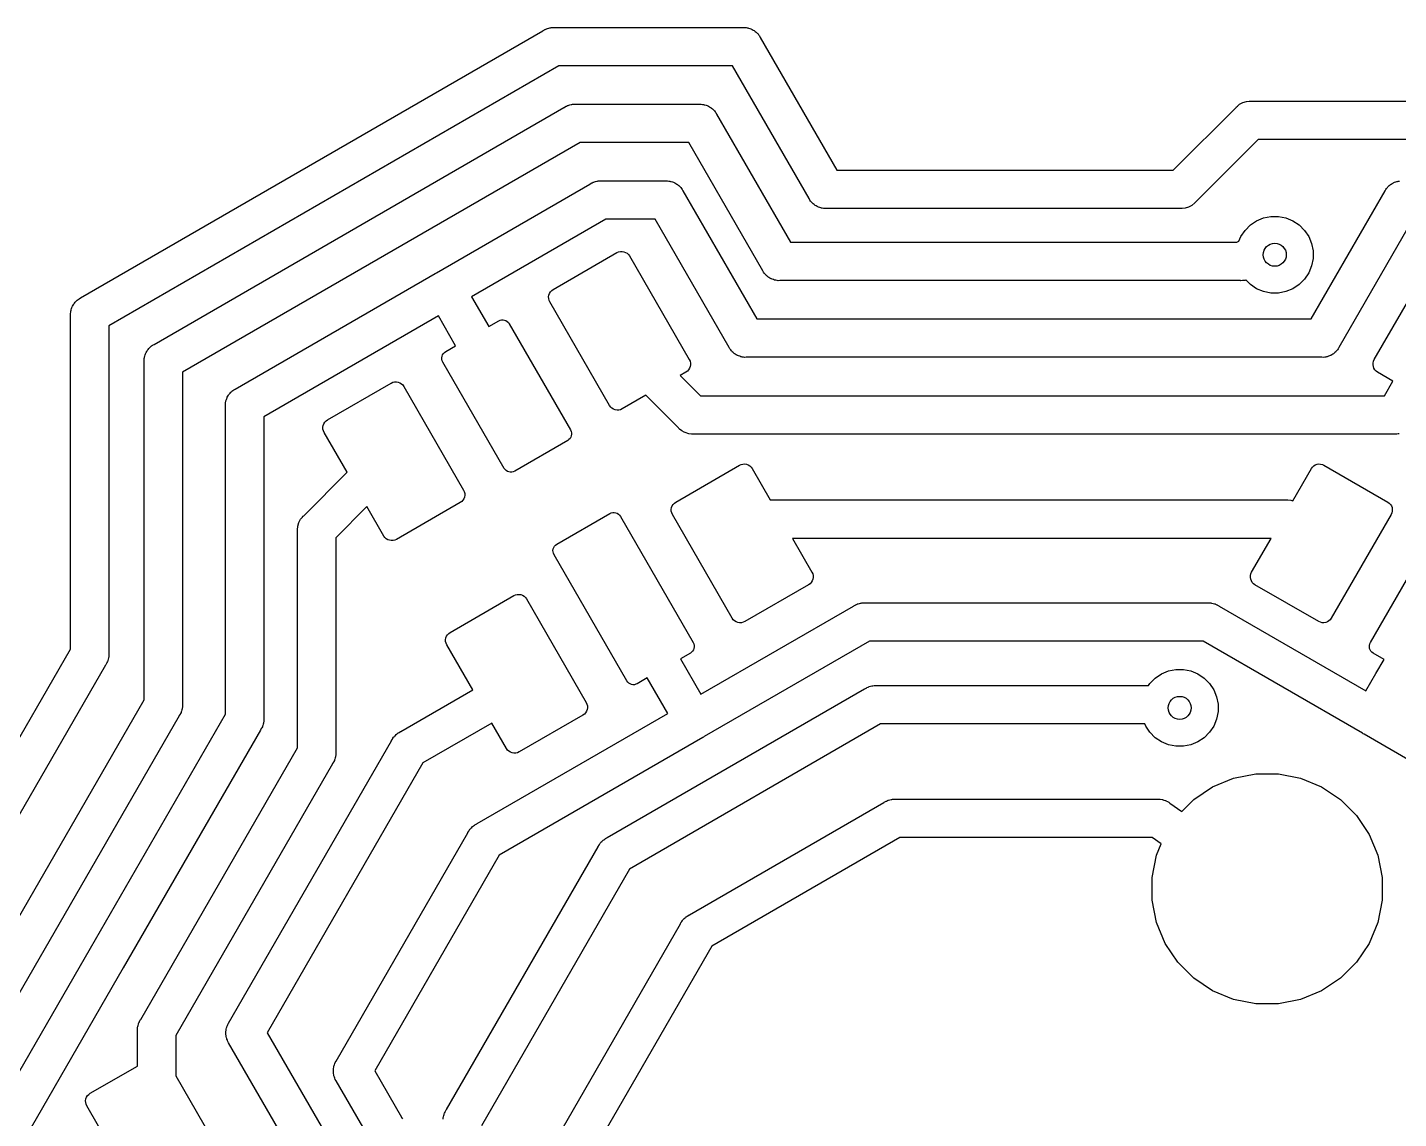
# Model space of a CAD drawing. Extents: x 3.79 to 7.56, y -4.78 to -3.57.
# Drawn here: x 6.6383 to 6.9905, y -3.846 to -3.5659 of the extents above; entities that cross this region are included whole.
import ezdxf

# ---------------------------------------------------------------- set-up
doc = ezdxf.new("R2010")
doc.units = 0
doc.header["$MEASUREMENT"] = 0
doc.layers.add('BLACK', color=7, linetype='CONTINUOUS')

msp = doc.modelspace()

# ---------------------------------------------------------------- linework, layer by layer
at = {"layer": 'BLACK', "linetype": 'CONTINUOUS'}
for p, q in [((6.65194, -3.63536), (6.77068, -3.56681)), ((6.77068, -3.56681), (6.77074, -3.56675)), ((6.77074, -3.56675), (6.7711, -3.56656)), ((6.7711, -3.56656), (6.77124, -3.56648)), ((6.77124, -3.56648), (6.77131, -3.56645)), ((6.77131, -3.56645), (6.7716, -3.5663)), ((6.7716, -3.5663), (6.77175, -3.56625)), ((6.77175, -3.56625), (6.7719, -3.56618)), ((6.7719, -3.56618), (6.77221, -3.56611)), ((6.77221, -3.56611), (6.77252, -3.56602)), ((6.77252, -3.56602), (6.77269, -3.566)), ((6.77269, -3.566), (6.77284, -3.56596)), ((6.77284, -3.56596), (6.77317, -3.56595)), ((6.77317, -3.56595), (6.77325, -3.56594)), ((6.77325, -3.56594), (6.77341, -3.56594)), ((6.77341, -3.56594), (6.77381, -3.56593)), ((6.77381, -3.56593), (6.77389, -3.56594)), ((6.77389, -3.56594), (6.82215, -3.56594)), ((6.82215, -3.56594), (6.82255, -3.56593)), ((6.82255, -3.56593), (6.82287, -3.56598)), ((6.82287, -3.56598), (6.82319, -3.56602)), ((6.82319, -3.56602), (6.82335, -3.56606)), ((6.82335, -3.56606), (6.82351, -3.56609)), ((6.82351, -3.56609), (6.82381, -3.5662)), ((6.82381, -3.5662), (6.82412, -3.5663)), ((6.82412, -3.5663), (6.82426, -3.56637)), ((6.82426, -3.56637), (6.82442, -3.56643)), ((6.82442, -3.56643), (6.82469, -3.5666)), ((6.82469, -3.5666), (6.82498, -3.56675)), ((6.82498, -3.56675), (6.8251, -3.56686)), ((6.8251, -3.56686), (6.82524, -3.56694)), ((6.82524, -3.56694), (6.82548, -3.56716)), ((6.82548, -3.56716), (6.82573, -3.56737)), ((6.82573, -3.56737), (6.82583, -3.56749)), ((6.82583, -3.56749), (6.82595, -3.56761)), ((6.82595, -3.56761), (6.82614, -3.56787)), ((6.82614, -3.56787), (6.82634, -3.56812)), ((6.82634, -3.56812), (6.82653, -3.56847)), ((6.82653, -3.56847), (6.84621, -3.60256)), ((6.77481, -3.57579), (6.65925, -3.6425)), ((6.81939, -3.57579), (6.77481, -3.57579)), ((6.83907, -3.60987), (6.81939, -3.57579)), ((6.67084, -3.64727), (6.77611, -3.58649)), ((6.77611, -3.58649), (6.77618, -3.58644)), ((6.77618, -3.58644), (6.77653, -3.58625)), ((6.77653, -3.58625), (6.77667, -3.58617)), ((6.77667, -3.58617), (6.77675, -3.58614)), ((6.77675, -3.58614), (6.77703, -3.58598)), ((6.77703, -3.58598), (6.77719, -3.58594)), ((6.77719, -3.58594), (6.77733, -3.58587)), ((6.77733, -3.58587), (6.77765, -3.5858)), ((6.77765, -3.5858), (6.77796, -3.5857)), ((6.77796, -3.5857), (6.77812, -3.58569)), ((6.77812, -3.58569), (6.77828, -3.58565)), ((6.77828, -3.58565), (6.7786, -3.58564)), ((6.7786, -3.58564), (6.77868, -3.58563)), ((6.77868, -3.58563), (6.77885, -3.58563)), ((6.77885, -3.58563), (6.77925, -3.58562)), ((6.77925, -3.58562), (6.77933, -3.58563)), ((6.77933, -3.58563), (6.81094, -3.58563)), ((6.81094, -3.58563), (6.81135, -3.58562)), ((6.81135, -3.58562), (6.81167, -3.58567)), ((6.81167, -3.58567), (6.81199, -3.5857)), ((6.81199, -3.5857), (6.81214, -3.58575)), ((6.81214, -3.58575), (6.8123, -3.58577)), ((6.8123, -3.58577), (6.81261, -3.58589)), ((6.81261, -3.58589), (6.81292, -3.58598)), ((6.81292, -3.58598), (6.81306, -3.58606)), ((6.81306, -3.58606), (6.81321, -3.58612)), ((6.81321, -3.58612), (6.81349, -3.58629)), ((6.81349, -3.58629), (6.81377, -3.58644)), ((6.81377, -3.58644), (6.8139, -3.58654)), ((6.8139, -3.58654), (6.81403, -3.58663)), ((6.81403, -3.58663), (6.81427, -3.58685)), ((6.81427, -3.58685), (6.81452, -3.58705)), ((6.81452, -3.58705), (6.81462, -3.58718)), ((6.81462, -3.58718), (6.81474, -3.58729)), ((6.81474, -3.58729), (6.81493, -3.58755)), ((6.81493, -3.58755), (6.81514, -3.5878)), ((6.81514, -3.5878), (6.81533, -3.58816)), ((6.93261, -3.60256), (6.94871, -3.58645)), ((6.94871, -3.58645), (6.94887, -3.58627)), ((6.94887, -3.58627), (6.94905, -3.58611)), ((6.94905, -3.58611), (6.94961, -3.58565)), ((6.94905, -3.58611), (6.94905, -3.58611)), ((6.94961, -3.58565), (6.95047, -3.5852)), ((6.94961, -3.58565), (6.94961, -3.58565)), ((6.94961, -3.58565), (6.94961, -3.58565)), ((6.95047, -3.5852), (6.9514, -3.58491)), ((6.9514, -3.58491), (6.95212, -3.58484)), ((6.95212, -3.58484), (6.95236, -3.58482)), ((6.95212, -3.58484), (6.95212, -3.58484)), ((6.95236, -3.58482), (6.9526, -3.58484)), ((6.9526, -3.58484), (7.01219, -3.58484)), ((6.81533, -3.58816), (6.83432, -3.62106)), ((6.9544, -3.59469), (6.9383, -3.61079)), ((7.01128, -3.59469), (6.9544, -3.59469)), ((6.78024, -3.59547), (6.67815, -3.65442)), ((6.80818, -3.59547), (6.78024, -3.59547)), ((6.82718, -3.62838), (6.80818, -3.59547)), ((6.78336, -3.60582), (6.78364, -3.60567)), ((6.78364, -3.60567), (6.7838, -3.60562)), ((6.7838, -3.60562), (6.78395, -3.60555)), ((6.78395, -3.60555), (6.78426, -3.60548)), ((6.78426, -3.60548), (6.78457, -3.60539)), ((6.78457, -3.60539), (6.78473, -3.60537)), ((6.78473, -3.60537), (6.78489, -3.60533)), ((6.78489, -3.60533), (6.78521, -3.60532)), ((6.78521, -3.60532), (6.78529, -3.60531)), ((6.78529, -3.60531), (6.78546, -3.60531)), ((6.78546, -3.60531), (6.78586, -3.6053)), ((6.78586, -3.6053), (6.78594, -3.60531)), ((6.78594, -3.60531), (6.8023, -3.60531)), ((6.8023, -3.60531), (6.8027, -3.6053)), ((6.8027, -3.6053), (6.80302, -3.60535)), ((6.80302, -3.60535), (6.80334, -3.60539)), ((6.80334, -3.60539), (6.8035, -3.60543)), ((6.8035, -3.60543), (6.80366, -3.60546)), ((6.80366, -3.60546), (6.80396, -3.60557)), ((6.80396, -3.60557), (6.80427, -3.60567)), ((6.80427, -3.60567), (6.80441, -3.60574)), ((6.80441, -3.60574), (6.80456, -3.6058)), ((6.84621, -3.60256), (6.93261, -3.60256)), ((6.98911, -3.6058), (6.98926, -3.60574)), ((6.98926, -3.60574), (6.9894, -3.60567)), ((6.9894, -3.60567), (6.98971, -3.60557)), ((6.98971, -3.60557), (6.99001, -3.60546)), ((6.99001, -3.60546), (6.99017, -3.60543)), ((6.99017, -3.60543), (6.99033, -3.60539)), ((6.99033, -3.60539), (6.99065, -3.60535)), ((6.74342, -3.62887), (6.78273, -3.60618)), ((6.78273, -3.60618), (6.78279, -3.60612)), ((6.78279, -3.60612), (6.78314, -3.60593)), ((6.78314, -3.60593), (6.78328, -3.60585)), ((6.78328, -3.60585), (6.78336, -3.60582)), ((6.80456, -3.6058), (6.80484, -3.60597)), ((6.80484, -3.60597), (6.80512, -3.60612)), ((6.80512, -3.60612), (6.80525, -3.60623)), ((6.80525, -3.60623), (6.80539, -3.60631)), ((6.80539, -3.60631), (6.80562, -3.60653)), ((6.80562, -3.60653), (6.80587, -3.60674)), ((6.80587, -3.60674), (6.80598, -3.60686)), ((6.80598, -3.60686), (6.8061, -3.60698)), ((6.8061, -3.60698), (6.80628, -3.60724)), ((6.80628, -3.60724), (6.80649, -3.60749)), ((6.80649, -3.60749), (6.80668, -3.60784)), ((6.80668, -3.60784), (6.82568, -3.64075)), ((6.968, -3.64075), (6.98699, -3.60784)), ((6.98699, -3.60784), (6.98718, -3.60749)), ((6.98718, -3.60749), (6.98739, -3.60724)), ((6.98739, -3.60724), (6.98758, -3.60698)), ((6.98758, -3.60698), (6.98769, -3.60686)), ((6.98769, -3.60686), (6.9878, -3.60674)), ((6.9878, -3.60674), (6.98805, -3.60653)), ((6.98805, -3.60653), (6.98828, -3.60631)), ((6.98828, -3.60631), (6.98842, -3.60623)), ((6.98842, -3.60623), (6.98855, -3.60612)), ((6.98855, -3.60612), (6.98883, -3.60597)), ((6.98883, -3.60597), (6.98911, -3.6058)), ((6.83926, -3.61023), (6.83907, -3.60987)), ((6.83946, -3.61048), (6.83926, -3.61023)), ((6.83965, -3.61074), (6.83946, -3.61048)), ((6.83977, -3.61085), (6.83965, -3.61074)), ((6.83987, -3.61098), (6.83977, -3.61085)), ((6.84012, -3.61118), (6.83987, -3.61098)), ((6.84036, -3.6114), (6.84012, -3.61118)), ((6.8405, -3.61149), (6.84036, -3.6114)), ((6.84062, -3.61159), (6.8405, -3.61149)), ((6.84091, -3.61174), (6.84062, -3.61159)), ((6.84118, -3.61192), (6.84091, -3.61174)), ((6.84133, -3.61197), (6.84118, -3.61192)), ((6.84148, -3.61205), (6.84133, -3.61197)), ((6.84179, -3.61214), (6.84148, -3.61205)), ((6.84209, -3.61226), (6.84179, -3.61214)), ((6.84225, -3.61228), (6.84209, -3.61226)), ((6.8424, -3.61233), (6.84225, -3.61228)), ((6.84273, -3.61236), (6.8424, -3.61233)), ((6.84304, -3.61241), (6.84273, -3.61236)), ((6.84345, -3.6124), (6.84304, -3.61241)), ((6.9344, -3.6124), (6.84345, -3.6124)), ((6.93465, -3.61243), (6.9344, -3.6124)), ((6.93489, -3.6124), (6.93465, -3.61243)), ((6.93561, -3.61233), (6.93489, -3.6124)), ((6.93489, -3.6124), (6.93489, -3.6124)), ((6.93654, -3.61205), (6.93561, -3.61233)), ((6.93739, -3.61159), (6.93654, -3.61205)), ((6.93814, -3.61098), (6.93739, -3.61159)), ((6.9383, -3.61079), (6.93814, -3.61098)), ((6.78686, -3.61516), (6.7524, -3.63505)), ((6.79954, -3.61516), (6.78686, -3.61516)), ((6.81853, -3.64806), (6.79954, -3.61516)), ((6.95239, -3.61663), (6.954, -3.61555)), ((6.954, -3.61555), (6.95579, -3.61481)), ((6.95579, -3.61481), (6.95769, -3.61443)), ((6.95769, -3.61443), (6.95963, -3.61443)), ((6.95963, -3.61443), (6.96153, -3.61481)), ((6.96153, -3.61481), (6.96332, -3.61555)), ((6.96332, -3.61555), (6.96494, -3.61663)), ((6.99414, -3.61516), (6.97514, -3.64806)), ((6.94946, -3.62076), (6.94994, -3.61961)), ((6.94994, -3.61961), (6.95102, -3.618)), ((6.95102, -3.618), (6.95239, -3.61663)), ((6.96494, -3.61663), (6.96631, -3.618)), ((6.96631, -3.618), (6.96738, -3.61961)), ((6.96738, -3.61961), (6.96813, -3.6214)), ((6.83432, -3.62106), (6.94894, -3.62106)), ((6.94894, -3.62106), (6.94946, -3.62076)), ((6.96813, -3.6214), (6.9685, -3.6233)), ((6.9685, -3.6233), (6.9685, -3.62524)), ((6.77336, -3.63317), (6.78972, -3.62372)), ((6.78972, -3.62372), (6.79014, -3.62353)), ((6.79014, -3.62353), (6.7906, -3.62342)), ((6.7906, -3.62342), (6.79106, -3.62341)), ((6.79106, -3.62341), (6.79152, -3.62348)), ((6.79152, -3.62348), (6.79195, -3.62365)), ((6.79195, -3.62365), (6.79234, -3.62389)), ((6.79234, -3.62389), (6.79268, -3.62421)), ((6.79268, -3.62421), (6.79295, -3.62458)), ((6.79295, -3.62458), (6.8083, -3.65118)), ((6.9685, -3.62524), (6.96813, -3.62714)), ((6.98422, -3.65118), (6.99957, -3.62458)), ((6.6917, -3.65873), (6.743, -3.62911)), ((6.743, -3.62911), (6.7432, -3.62897)), ((6.7432, -3.62897), (6.74342, -3.62887)), ((6.74342, -3.62887), (6.74342, -3.62887)), ((6.74342, -3.62887), (6.74342, -3.62887)), ((6.82737, -3.62873), (6.82718, -3.62838)), ((6.82757, -3.62898), (6.82737, -3.62873)), ((6.82776, -3.62924), (6.82757, -3.62898)), ((6.82788, -3.62936), (6.82776, -3.62924)), ((6.82798, -3.62948), (6.82788, -3.62936)), ((6.82823, -3.62969), (6.82798, -3.62948)), ((6.82847, -3.62991), (6.82823, -3.62969)), ((6.82861, -3.62999), (6.82847, -3.62991)), ((6.82873, -3.6301), (6.82861, -3.62999)), ((6.82902, -3.63025), (6.82873, -3.6301)), ((6.82929, -3.63042), (6.82902, -3.63025)), ((6.96738, -3.62893), (6.96631, -3.63054)), ((6.96813, -3.62714), (6.96738, -3.62893)), ((6.77242, -3.63417), (6.77266, -3.63378)), ((6.77266, -3.63378), (6.77298, -3.63344)), ((6.77298, -3.63344), (6.77336, -3.63317)), ((6.82945, -3.63048), (6.82929, -3.63042)), ((6.82959, -3.63055), (6.82945, -3.63048)), ((6.8299, -3.63065), (6.82959, -3.63055)), ((6.8302, -3.63076), (6.8299, -3.63065)), ((6.83036, -3.63079), (6.8302, -3.63076)), ((6.83052, -3.63083), (6.83036, -3.63079)), ((6.83084, -3.63087), (6.83052, -3.63083)), ((6.83116, -3.63092), (6.83084, -3.63087)), ((6.83156, -3.63091), (6.83116, -3.63092)), ((6.94986, -3.63091), (6.83156, -3.63091)), ((6.94994, -3.63092), (6.94986, -3.63091)), ((6.95034, -3.63091), (6.94994, -3.63092)), ((6.9505, -3.63091), (6.95034, -3.63091)), ((6.95058, -3.6309), (6.9505, -3.63091)), ((6.95091, -3.63089), (6.95058, -3.6309)), ((6.95106, -3.63085), (6.95091, -3.63089)), ((6.95122, -3.63083), (6.95106, -3.63085)), ((6.95129, -3.63082), (6.95122, -3.63083)), ((6.95239, -3.63192), (6.95129, -3.63082)), ((6.954, -3.63299), (6.95239, -3.63192)), ((6.95579, -3.63373), (6.954, -3.63299)), ((6.95769, -3.63411), (6.95579, -3.63373)), ((6.96153, -3.63373), (6.95963, -3.63411)), ((6.96332, -3.63299), (6.96153, -3.63373)), ((6.96494, -3.63192), (6.96332, -3.63299)), ((6.96631, -3.63054), (6.96494, -3.63192)), ((6.6499, -3.63747), (6.65007, -3.6372)), ((6.65007, -3.6372), (6.65022, -3.63691)), ((6.65022, -3.63691), (6.65032, -3.63679)), ((6.65032, -3.63679), (6.65041, -3.63665)), ((6.65041, -3.63665), (6.65063, -3.63642)), ((6.65063, -3.63642), (6.65083, -3.63617)), ((6.65083, -3.63617), (6.65096, -3.63606)), ((6.65096, -3.63606), (6.65107, -3.63594)), ((6.65107, -3.63594), (6.65133, -3.63576)), ((6.65133, -3.63576), (6.65158, -3.63555)), ((6.65158, -3.63555), (6.65194, -3.63536)), ((6.7524, -3.63505), (6.75682, -3.64272)), ((6.77218, -3.63506), (6.77226, -3.6346)), ((6.7722, -3.63552), (6.77218, -3.63506)), ((6.7723, -3.63597), (6.7722, -3.63552)), ((6.77226, -3.6346), (6.77242, -3.63417)), ((6.77249, -3.63639), (6.7723, -3.63597)), ((6.78785, -3.66299), (6.77249, -3.63639)), ((6.95963, -3.63411), (6.95769, -3.63411)), ((6.6494, -3.63934), (6.64945, -3.63902)), ((6.64941, -3.63974), (6.6494, -3.63934)), ((6.64941, -3.72545), (6.64941, -3.63974)), ((6.64945, -3.63902), (6.64948, -3.6387)), ((6.64948, -3.6387), (6.64953, -3.63854)), ((6.64953, -3.63854), (6.64955, -3.63838)), ((6.64955, -3.63838), (6.64967, -3.63808)), ((6.64967, -3.63808), (6.64976, -3.63777)), ((6.64976, -3.63777), (6.64984, -3.63763)), ((6.64984, -3.63763), (6.6499, -3.63747)), ((6.74387, -3.63997), (6.69902, -3.66587)), ((6.7483, -3.64764), (6.74387, -3.63997)), ((6.82568, -3.64075), (6.968, -3.64075)), ((6.65925, -3.6425), (6.65925, -3.72637)), ((6.75682, -3.64272), (6.75938, -3.64124)), ((6.75938, -3.64124), (6.75973, -3.64108)), ((6.75973, -3.64108), (6.76011, -3.64099)), ((6.76011, -3.64099), (6.76049, -3.64098)), ((6.76049, -3.64098), (6.76087, -3.64104)), ((6.76087, -3.64104), (6.76123, -3.64118)), ((6.76123, -3.64118), (6.76156, -3.64138)), ((6.76156, -3.64138), (6.76184, -3.64165)), ((6.76184, -3.64165), (6.76207, -3.64196)), ((6.76207, -3.64196), (6.77782, -3.66924)), ((6.66973, -3.64808), (6.66986, -3.64798)), ((6.66986, -3.64798), (6.66997, -3.64786)), ((6.66997, -3.64786), (6.67023, -3.64767)), ((6.67023, -3.64767), (6.67048, -3.64746)), ((6.67048, -3.64746), (6.67084, -3.64727)), ((6.74574, -3.64911), (6.7483, -3.64764)), ((6.66829, -3.65125), (6.66835, -3.65093)), ((6.66831, -3.65166), (6.66829, -3.65125)), ((6.66835, -3.65093), (6.66838, -3.65061)), ((6.66838, -3.65061), (6.66843, -3.65045)), ((6.66843, -3.65045), (6.66845, -3.65029)), ((6.66845, -3.65029), (6.66857, -3.64999)), ((6.66857, -3.64999), (6.66866, -3.64968)), ((6.66866, -3.64968), (6.66874, -3.64954)), ((6.66874, -3.64954), (6.66879, -3.64939)), ((6.66879, -3.64939), (6.66896, -3.64911)), ((6.66896, -3.64911), (6.66912, -3.64883)), ((6.66912, -3.64883), (6.66922, -3.6487)), ((6.66922, -3.6487), (6.66931, -3.64856)), ((6.66931, -3.64856), (6.66953, -3.64833)), ((6.66953, -3.64833), (6.66973, -3.64808)), ((6.74476, -3.65069), (6.74482, -3.65031)), ((6.74477, -3.65107), (6.74476, -3.65069)), ((6.74486, -3.65145), (6.74477, -3.65107)), ((6.74482, -3.65031), (6.74496, -3.64995)), ((6.74502, -3.6518), (6.74486, -3.65145)), ((6.74496, -3.64995), (6.74516, -3.64962)), ((6.74516, -3.64962), (6.74543, -3.64934)), ((6.74543, -3.64934), (6.74574, -3.64911)), ((6.8083, -3.65118), (6.8085, -3.6516)), ((6.81872, -3.64842), (6.81853, -3.64806)), ((6.81893, -3.64867), (6.81872, -3.64842)), ((6.81912, -3.64893), (6.81893, -3.64867)), ((6.81924, -3.64904), (6.81912, -3.64893)), ((6.81934, -3.64917), (6.81924, -3.64904)), ((6.81959, -3.64937), (6.81934, -3.64917)), ((6.81982, -3.64959), (6.81959, -3.64937)), ((6.81996, -3.64968), (6.81982, -3.64959)), ((6.82009, -3.64978), (6.81996, -3.64968)), ((6.82037, -3.64993), (6.82009, -3.64978)), ((6.82065, -3.6501), (6.82037, -3.64993)), ((6.8208, -3.65016), (6.82065, -3.6501)), ((6.82094, -3.65024), (6.8208, -3.65016)), ((6.82125, -3.65033), (6.82094, -3.65024)), ((6.82155, -3.65045), (6.82125, -3.65033)), ((6.82171, -3.65047), (6.82155, -3.65045)), ((6.82187, -3.65052), (6.82171, -3.65047)), ((6.82219, -3.65055), (6.82187, -3.65052)), ((6.82251, -3.6506), (6.82219, -3.65055)), ((6.82291, -3.65059), (6.82251, -3.6506)), ((6.97076, -3.65059), (6.82291, -3.65059)), ((6.97116, -3.6506), (6.97076, -3.65059)), ((6.97148, -3.65055), (6.97116, -3.6506)), ((6.9718, -3.65052), (6.97148, -3.65055)), ((6.97196, -3.65047), (6.9718, -3.65052)), ((6.97212, -3.65045), (6.97196, -3.65047)), ((6.97242, -3.65033), (6.97212, -3.65045)), ((6.97273, -3.65024), (6.97242, -3.65033)), ((6.97287, -3.65016), (6.97273, -3.65024)), ((6.97302, -3.6501), (6.97287, -3.65016)), ((6.9733, -3.64993), (6.97302, -3.6501)), ((6.97358, -3.64978), (6.9733, -3.64993)), ((6.97371, -3.64968), (6.97358, -3.64978)), ((6.97385, -3.64959), (6.97371, -3.64968)), ((6.97408, -3.64937), (6.97385, -3.64959)), ((6.97433, -3.64917), (6.97408, -3.64937)), ((6.97444, -3.64904), (6.97433, -3.64917)), ((6.97455, -3.64893), (6.97444, -3.64904)), ((6.97474, -3.64867), (6.97455, -3.64893)), ((6.97495, -3.64842), (6.97474, -3.64867)), ((6.97514, -3.64806), (6.97495, -3.64842)), ((6.98402, -3.6516), (6.98422, -3.65118)), ((6.66831, -3.73848), (6.66831, -3.65166)), ((6.67815, -3.65442), (6.67815, -3.7394)), ((6.76077, -3.67908), (6.74502, -3.6518)), ((6.80744, -3.65441), (6.80599, -3.65524)), ((6.80782, -3.65414), (6.80744, -3.65441)), ((6.80813, -3.6538), (6.80782, -3.65414)), ((6.80838, -3.6534), (6.80813, -3.6538)), ((6.80854, -3.65297), (6.80838, -3.6534)), ((6.8085, -3.6516), (6.8086, -3.65205)), ((6.80862, -3.65251), (6.80854, -3.65297)), ((6.8086, -3.65205), (6.80862, -3.65251)), ((6.9839, -3.65251), (6.98392, -3.65205)), ((6.98398, -3.65297), (6.9839, -3.65251)), ((6.98392, -3.65205), (6.98402, -3.6516)), ((6.98414, -3.6534), (6.98398, -3.65297)), ((6.98439, -3.6538), (6.98414, -3.6534)), ((6.9847, -3.65414), (6.98439, -3.6538)), ((6.98508, -3.65441), (6.9847, -3.65414)), ((6.989, -3.65667), (6.98508, -3.65441)), ((6.71539, -3.66663), (6.73176, -3.65718)), ((6.73176, -3.65718), (6.73218, -3.65699)), ((6.73218, -3.65699), (6.73263, -3.65689)), ((6.73263, -3.65689), (6.7331, -3.65687)), ((6.7331, -3.65687), (6.73355, -3.65695)), ((6.73355, -3.65695), (6.73399, -3.65711)), ((6.73399, -3.65711), (6.73438, -3.65736)), ((6.73438, -3.65736), (6.73472, -3.65767)), ((6.73472, -3.65767), (6.73499, -3.65805)), ((6.73499, -3.65805), (6.75034, -3.68464)), ((6.80599, -3.65524), (6.81117, -3.66043)), ((6.98683, -3.66043), (6.989, -3.65667)), ((6.68921, -3.66239), (6.68924, -3.66207)), ((6.68924, -3.66207), (6.68929, -3.66191)), ((6.68929, -3.66191), (6.68932, -3.66175)), ((6.68932, -3.66175), (6.68943, -3.66145)), ((6.68943, -3.66145), (6.68953, -3.66114)), ((6.68953, -3.66114), (6.6896, -3.66099)), ((6.6896, -3.66099), (6.68966, -3.66084)), ((6.68966, -3.66084), (6.68983, -3.66057)), ((6.68983, -3.66057), (6.68998, -3.66028)), ((6.68998, -3.66028), (6.69009, -3.66016)), ((6.69009, -3.66016), (6.69017, -3.66002)), ((6.69017, -3.66002), (6.69039, -3.65978)), ((6.69039, -3.65978), (6.6906, -3.65953)), ((6.6906, -3.65953), (6.69072, -3.65943)), ((6.69072, -3.65943), (6.69083, -3.65931)), ((6.69083, -3.65931), (6.6911, -3.65912)), ((6.6911, -3.65912), (6.69135, -3.65892)), ((6.69135, -3.65892), (6.6917, -3.65873)), ((6.79716, -3.66034), (6.79107, -3.66385)), ((6.80549, -3.66866), (6.79716, -3.66034)), ((6.81117, -3.66043), (6.98683, -3.66043)), ((6.68916, -3.66271), (6.68921, -3.66239)), ((6.68917, -3.66311), (6.68916, -3.66271)), ((6.68917, -3.74217), (6.68917, -3.66311)), ((6.78812, -3.66337), (6.78785, -3.66299)), ((6.78845, -3.66368), (6.78812, -3.66337)), ((6.78885, -3.66393), (6.78845, -3.66368)), ((6.78928, -3.66409), (6.78885, -3.66393)), ((6.78974, -3.66417), (6.78928, -3.66409)), ((6.7902, -3.66415), (6.78974, -3.66417)), ((6.79065, -3.66405), (6.7902, -3.66415)), ((6.79107, -3.66385), (6.79065, -3.66405)), ((6.69902, -3.66587), (6.69902, -3.74309)), ((6.71422, -3.66852), (6.71429, -3.66807)), ((6.71423, -3.66899), (6.71422, -3.66852)), ((6.71434, -3.66944), (6.71423, -3.66899)), ((6.71429, -3.66807), (6.71446, -3.66763)), ((6.71446, -3.66763), (6.7147, -3.66724)), ((6.7147, -3.66724), (6.71502, -3.6669)), ((6.71502, -3.6669), (6.71539, -3.66663)), ((6.80564, -3.66885), (6.80549, -3.66866)), ((6.80583, -3.669), (6.80564, -3.66885)), ((6.80639, -3.66947), (6.80583, -3.669)), ((6.71453, -3.66986), (6.71434, -3.66944)), ((6.72043, -3.68009), (6.71453, -3.66986)), ((6.77709, -3.67192), (6.76346, -3.6798)), ((6.77741, -3.6717), (6.77709, -3.67192)), ((6.77767, -3.67142), (6.77741, -3.6717)), ((6.77788, -3.67109), (6.77767, -3.67142)), ((6.77782, -3.66924), (6.77797, -3.66959)), ((6.77801, -3.67073), (6.77788, -3.67109)), ((6.77797, -3.66959), (6.77806, -3.66996)), ((6.77807, -3.67035), (6.77801, -3.67073)), ((6.77806, -3.66996), (6.77807, -3.67035)), ((6.80699, -3.66979), (6.80639, -3.66947)), ((6.80724, -3.66992), (6.80699, -3.66979)), ((6.80817, -3.6702), (6.80724, -3.66992)), ((6.80889, -3.67028), (6.80817, -3.6702)), ((6.8089, -3.67028), (6.80889, -3.67028)), ((6.80914, -3.6703), (6.8089, -3.67028)), ((6.80938, -3.67028), (6.80914, -3.6703)), ((6.98959, -3.67028), (6.80938, -3.67028)), ((6.98999, -3.67029), (6.98959, -3.67028)), ((6.99031, -3.67024), (6.98999, -3.67029)), ((6.99063, -3.6702), (6.99031, -3.67024)), ((6.76099, -3.67939), (6.76077, -3.67908)), ((6.76127, -3.67966), (6.76099, -3.67939)), ((6.7616, -3.67986), (6.76127, -3.67966)), ((6.80485, -3.68772), (6.82122, -3.67827)), ((6.82122, -3.67827), (6.82164, -3.67808)), ((6.82164, -3.67808), (6.82209, -3.67798)), ((6.82209, -3.67798), (6.82255, -3.67796)), ((6.82255, -3.67796), (6.82301, -3.67804)), ((6.82301, -3.67804), (6.82345, -3.6782)), ((6.82345, -3.6782), (6.82384, -3.67844)), ((6.82384, -3.67844), (6.82418, -3.67876)), ((6.82418, -3.67876), (6.82445, -3.67914)), ((6.82445, -3.67914), (6.8291, -3.6872)), ((6.96329, -3.68743), (6.96807, -3.67914)), ((6.96807, -3.67914), (6.96834, -3.67876)), ((6.96834, -3.67876), (6.96868, -3.67844)), ((6.96868, -3.67844), (6.96907, -3.6782)), ((6.96907, -3.6782), (6.96951, -3.67804)), ((6.96951, -3.67804), (6.96996, -3.67796)), ((6.96996, -3.67796), (6.97043, -3.67798)), ((6.97043, -3.67798), (6.97088, -3.67808)), ((6.97088, -3.67808), (6.9713, -3.67827)), ((6.9713, -3.67827), (6.98767, -3.68772)), ((6.70929, -3.69123), (6.72043, -3.68009)), ((6.76196, -3.68), (6.7616, -3.67986)), ((6.76234, -3.68006), (6.76196, -3.68)), ((6.76273, -3.68005), (6.76234, -3.68006)), ((6.7631, -3.67996), (6.76273, -3.68005)), ((6.76346, -3.6798), (6.7631, -3.67996)), ((6.75034, -3.68464), (6.75053, -3.68506)), ((6.75058, -3.68644), (6.75041, -3.68687)), ((6.75053, -3.68506), (6.75064, -3.68552)), ((6.75065, -3.68598), (6.75058, -3.68644)), ((6.75064, -3.68552), (6.75065, -3.68598)), ((6.72553, -3.68891), (6.71752, -3.69692)), ((6.72988, -3.69645), (6.72553, -3.68891)), ((6.74948, -3.68787), (6.73311, -3.69732)), ((6.74985, -3.6876), (6.74948, -3.68787)), ((6.75017, -3.68726), (6.74985, -3.6876)), ((6.75041, -3.68687), (6.75017, -3.68726)), ((6.80368, -3.68961), (6.80375, -3.68916)), ((6.80369, -3.69007), (6.80368, -3.68961)), ((6.8038, -3.69053), (6.80369, -3.69007)), ((6.80375, -3.68916), (6.80392, -3.68872)), ((6.80392, -3.68872), (6.80416, -3.68833)), ((6.80416, -3.68833), (6.80448, -3.68799)), ((6.80448, -3.68799), (6.80485, -3.68772)), ((6.8291, -3.6872), (6.96205, -3.6872)), ((6.96205, -3.6872), (6.96278, -3.68728)), ((6.96278, -3.68728), (6.96329, -3.68743)), ((6.98767, -3.68772), (6.98804, -3.68799)), ((6.98804, -3.68799), (6.98836, -3.68833)), ((6.98836, -3.68833), (6.9886, -3.68872)), ((6.9886, -3.68872), (6.98877, -3.68916)), ((6.98883, -3.69007), (6.98872, -3.69053)), ((6.98877, -3.68916), (6.98884, -3.68961)), ((6.98884, -3.68961), (6.98883, -3.69007)), ((6.70775, -3.69392), (6.70803, -3.69299)), ((6.70803, -3.69299), (6.70849, -3.69213)), ((6.70849, -3.69213), (6.70895, -3.69157)), ((6.70895, -3.69157), (6.7091, -3.69139)), ((6.70895, -3.69157), (6.70895, -3.69157)), ((6.7091, -3.69139), (6.70929, -3.69123)), ((6.77428, -3.69855), (6.78792, -3.69068)), ((6.78792, -3.69068), (6.78827, -3.69052)), ((6.78827, -3.69052), (6.78865, -3.69043)), ((6.78865, -3.69043), (6.78903, -3.69042)), ((6.78903, -3.69042), (6.78942, -3.69048)), ((6.78942, -3.69048), (6.78978, -3.69062)), ((6.78978, -3.69062), (6.7901, -3.69082)), ((6.7901, -3.69082), (6.79039, -3.69108)), ((6.79039, -3.69108), (6.79061, -3.6914)), ((6.79061, -3.6914), (6.80931, -3.72379)), ((6.80399, -3.69095), (6.8038, -3.69053)), ((6.81934, -3.71754), (6.80399, -3.69095)), ((6.98853, -3.69095), (6.97318, -3.71754)), ((6.98321, -3.72379), (7.00191, -3.6914)), ((6.98872, -3.69053), (6.98853, -3.69095)), ((6.70765, -3.69488), (6.70775, -3.69392)), ((6.70768, -3.69512), (6.70765, -3.69488)), ((6.70768, -3.7508), (6.70768, -3.69512)), ((6.71752, -3.69692), (6.71752, -3.75172)), ((6.73015, -3.69683), (6.72988, -3.69645)), ((6.73049, -3.69715), (6.73015, -3.69683)), ((6.73089, -3.69739), (6.73049, -3.69715)), ((6.95773, -3.69705), (6.83479, -3.69705)), ((6.83479, -3.69705), (6.8398, -3.70573)), ((6.95272, -3.70573), (6.95773, -3.69705)), ((6.73132, -3.69755), (6.73089, -3.69739)), ((6.73178, -3.69763), (6.73132, -3.69755)), ((6.73224, -3.69761), (6.73178, -3.69763)), ((6.73269, -3.69751), (6.73224, -3.69761)), ((6.73311, -3.69732), (6.73269, -3.69751)), ((6.7733, -3.70013), (6.77337, -3.69975)), ((6.77332, -3.70051), (6.7733, -3.70013)), ((6.7734, -3.70089), (6.77332, -3.70051)), ((6.77337, -3.69975), (6.7735, -3.69939)), ((6.7735, -3.69939), (6.77371, -3.69906)), ((6.77371, -3.69906), (6.77397, -3.69878)), ((6.77397, -3.69878), (6.77428, -3.69855)), ((6.77356, -3.70124), (6.7734, -3.70089)), ((6.79226, -3.73363), (6.77356, -3.70124)), ((6.8398, -3.70573), (6.83999, -3.70615)), ((6.84004, -3.70752), (6.83987, -3.70796)), ((6.83999, -3.70615), (6.8401, -3.7066)), ((6.84011, -3.70707), (6.84004, -3.70752)), ((6.8401, -3.7066), (6.84011, -3.70707)), ((6.95241, -3.70707), (6.95242, -3.7066)), ((6.95248, -3.70752), (6.95241, -3.70707)), ((6.95242, -3.7066), (6.95253, -3.70615)), ((6.95265, -3.70796), (6.95248, -3.70752)), ((6.95253, -3.70615), (6.95272, -3.70573)), ((6.83894, -3.70896), (6.82257, -3.71841)), ((6.83931, -3.70869), (6.83894, -3.70896)), ((6.83963, -3.70835), (6.83931, -3.70869)), ((6.83987, -3.70796), (6.83963, -3.70835)), ((6.95289, -3.70835), (6.95265, -3.70796)), ((6.95321, -3.70869), (6.95289, -3.70835)), ((6.95358, -3.70896), (6.95321, -3.70869)), ((6.96995, -3.71841), (6.95358, -3.70896)), ((6.74689, -3.72119), (6.76326, -3.71174)), ((6.76326, -3.71174), (6.76368, -3.71155)), ((6.76368, -3.71155), (6.76413, -3.71144)), ((6.76413, -3.71144), (6.76459, -3.71143)), ((6.76459, -3.71143), (6.76505, -3.7115)), ((6.76505, -3.7115), (6.76548, -3.71166)), ((6.76548, -3.71166), (6.76588, -3.71191)), ((6.76588, -3.71191), (6.76621, -3.71222)), ((6.76621, -3.71222), (6.76648, -3.7126)), ((6.76648, -3.7126), (6.78184, -3.7392)), ((6.81129, -3.73706), (6.85046, -3.71444)), ((6.85046, -3.71444), (6.85053, -3.71439)), ((6.85053, -3.71439), (6.85088, -3.7142)), ((6.85088, -3.7142), (6.85102, -3.71412)), ((6.85102, -3.71412), (6.8511, -3.71409)), ((6.8511, -3.71409), (6.85138, -3.71394)), ((6.85138, -3.71394), (6.85154, -3.71389)), ((6.85154, -3.71389), (6.85169, -3.71382)), ((6.85169, -3.71382), (6.852, -3.71375)), ((6.852, -3.71375), (6.85231, -3.71365)), ((6.85231, -3.71365), (6.85247, -3.71364)), ((6.85247, -3.71364), (6.85263, -3.7136)), ((6.85263, -3.7136), (6.85295, -3.71359)), ((6.85295, -3.71359), (6.85303, -3.71358)), ((6.85303, -3.71358), (6.8532, -3.71358)), ((6.8532, -3.71358), (6.8536, -3.71357)), ((6.8536, -3.71357), (6.85368, -3.71358)), ((6.85368, -3.71358), (6.94118, -3.71358)), ((6.94118, -3.71358), (6.94126, -3.71357)), ((6.94126, -3.71357), (6.94166, -3.71358)), ((6.94166, -3.71358), (6.94182, -3.71358)), ((6.94182, -3.71358), (6.9419, -3.71359)), ((6.9419, -3.71359), (6.94223, -3.7136)), ((6.94223, -3.7136), (6.94238, -3.71364)), ((6.94238, -3.71364), (6.94254, -3.71365)), ((6.94254, -3.71365), (6.94285, -3.71375)), ((6.94285, -3.71375), (6.94317, -3.71382)), ((6.94317, -3.71382), (6.94332, -3.71389)), ((6.94332, -3.71389), (6.94347, -3.71394)), ((6.94347, -3.71394), (6.94376, -3.71409)), ((6.94376, -3.71409), (6.94383, -3.71412)), ((6.94383, -3.71412), (6.94397, -3.7142)), ((6.94397, -3.7142), (6.94433, -3.71439)), ((6.94433, -3.71439), (6.94439, -3.71444)), ((6.94439, -3.71444), (6.98206, -3.73619)), ((6.81961, -3.71792), (6.81934, -3.71754)), ((6.81995, -3.71824), (6.81961, -3.71792)), ((6.82034, -3.71848), (6.81995, -3.71824)), ((6.82257, -3.71841), (6.82215, -3.7186)), ((6.97037, -3.7186), (6.96995, -3.71841)), ((6.97257, -3.71824), (6.97218, -3.71848)), ((6.97291, -3.71792), (6.97257, -3.71824)), ((6.97318, -3.71754), (6.97291, -3.71792)), ((6.74595, -3.72219), (6.7462, -3.72179)), ((6.7462, -3.72179), (6.74651, -3.72146)), ((6.74651, -3.72146), (6.74689, -3.72119)), ((6.82078, -3.71864), (6.82034, -3.71848)), ((6.82123, -3.71872), (6.82078, -3.71864)), ((6.8217, -3.7187), (6.82123, -3.71872)), ((6.82215, -3.7186), (6.8217, -3.7187)), ((6.97082, -3.7187), (6.97037, -3.7186)), ((6.97129, -3.71872), (6.97082, -3.7187)), ((6.97174, -3.71864), (6.97129, -3.71872)), ((6.97218, -3.71848), (6.97174, -3.71864)), ((6.60262, -3.8065), (6.64941, -3.72545)), ((6.74571, -3.72308), (6.74579, -3.72262)), ((6.74573, -3.72354), (6.74571, -3.72308)), ((6.74584, -3.72399), (6.74573, -3.72354)), ((6.74579, -3.72262), (6.74595, -3.72219)), ((6.74603, -3.72441), (6.74584, -3.72399)), ((6.75269, -3.73595), (6.74603, -3.72441)), ((6.80931, -3.72379), (6.80947, -3.72414)), ((6.80951, -3.72528), (6.80937, -3.72564)), ((6.80947, -3.72414), (6.80956, -3.72452)), ((6.80957, -3.7249), (6.80951, -3.72528)), ((6.80956, -3.72452), (6.80957, -3.7249)), ((6.85459, -3.72343), (6.81216, -3.74792)), ((6.94026, -3.72343), (6.85459, -3.72343)), ((6.98119, -3.74705), (6.94026, -3.72343)), ((6.98295, -3.7249), (6.98296, -3.72452)), ((6.98301, -3.72528), (6.98295, -3.7249)), ((6.98296, -3.72452), (6.98305, -3.72414)), ((6.98315, -3.72564), (6.98301, -3.72528)), ((6.98305, -3.72414), (6.98321, -3.72379)), ((6.65875, -3.72895), (6.65871, -3.72902)), ((6.6589, -3.72866), (6.65875, -3.72895)), ((6.65895, -3.72851), (6.6589, -3.72866)), ((6.65901, -3.72836), (6.65895, -3.72851)), ((6.65909, -3.72805), (6.65901, -3.72836)), ((6.65918, -3.72774), (6.65909, -3.72805)), ((6.6592, -3.72757), (6.65918, -3.72774)), ((6.65923, -3.72742), (6.6592, -3.72757)), ((6.65924, -3.72709), (6.65923, -3.72742)), ((6.65925, -3.72701), (6.65924, -3.72709)), ((6.65925, -3.72637), (6.65927, -3.72645)), ((6.65927, -3.72645), (6.65925, -3.72685)), ((6.65925, -3.72685), (6.65925, -3.72701)), ((6.80859, -3.72648), (6.80603, -3.72795)), ((6.80603, -3.72795), (6.81129, -3.73706)), ((6.8089, -3.72625), (6.80859, -3.72648)), ((6.80917, -3.72597), (6.8089, -3.72625)), ((6.80937, -3.72564), (6.80917, -3.72597)), ((6.98335, -3.72597), (6.98315, -3.72564)), ((6.98362, -3.72625), (6.98335, -3.72597)), ((6.98393, -3.72648), (6.98362, -3.72625)), ((6.98673, -3.7281), (6.98393, -3.72648)), ((6.98462, -3.73176), (6.98673, -3.7281)), ((6.65839, -3.72958), (6.60976, -3.81381)), ((6.65844, -3.72952), (6.65839, -3.72958)), ((6.65863, -3.72916), (6.65844, -3.72952)), ((6.65871, -3.72902), (6.65863, -3.72916)), ((6.92798, -3.73291), (6.92959, -3.73183)), ((6.92959, -3.73183), (6.93138, -3.73109)), ((6.93138, -3.73109), (6.93328, -3.73071)), ((6.93328, -3.73071), (6.93522, -3.73071)), ((6.93522, -3.73071), (6.93712, -3.73109)), ((6.93712, -3.73109), (6.93891, -3.73183)), ((6.93891, -3.73183), (6.94053, -3.73291)), ((6.98206, -3.73619), (6.98462, -3.73176)), ((6.98462, -3.73176), (6.98462, -3.73176)), ((6.73419, -3.74662), (6.75269, -3.73595)), ((6.78723, -3.77386), (6.85331, -3.7357)), ((6.79249, -3.73394), (6.79226, -3.73363)), ((6.79277, -3.73421), (6.79249, -3.73394)), ((6.7931, -3.73441), (6.79277, -3.73421)), ((6.79346, -3.73455), (6.7931, -3.73441)), ((6.79384, -3.73461), (6.79346, -3.73455)), ((6.79423, -3.7346), (6.79384, -3.73461)), ((6.7946, -3.73451), (6.79423, -3.7346)), ((6.79495, -3.73435), (6.7946, -3.73451)), ((6.79751, -3.73288), (6.79495, -3.73435)), ((6.80277, -3.74198), (6.79751, -3.73288)), ((6.85331, -3.7357), (6.85337, -3.73565)), ((6.85337, -3.73565), (6.85373, -3.73546)), ((6.85373, -3.73546), (6.85387, -3.73538)), ((6.85387, -3.73538), (6.85394, -3.73535)), ((6.85394, -3.73535), (6.85423, -3.7352)), ((6.85423, -3.7352), (6.85438, -3.73515)), ((6.85438, -3.73515), (6.85453, -3.73508)), ((6.85453, -3.73508), (6.85485, -3.73501)), ((6.85485, -3.73501), (6.85516, -3.73491)), ((6.85516, -3.73491), (6.85532, -3.7349)), ((6.85532, -3.7349), (6.85547, -3.73486)), ((6.85547, -3.73486), (6.8558, -3.73485)), ((6.8558, -3.73485), (6.85588, -3.73484)), ((6.85588, -3.73484), (6.85604, -3.73484)), ((6.85604, -3.73484), (6.85644, -3.73483)), ((6.85644, -3.73483), (6.85652, -3.73484)), ((6.85652, -3.73484), (6.92623, -3.73484)), ((6.92623, -3.73484), (6.92661, -3.73428)), ((6.92661, -3.73428), (6.92798, -3.73291)), ((6.94053, -3.73291), (6.9419, -3.73428)), ((6.9419, -3.73428), (6.94297, -3.73589)), ((6.94297, -3.73589), (6.94372, -3.73768)), ((6.61745, -3.82657), (6.66831, -3.73848)), ((6.67815, -3.7394), (6.67816, -3.73948)), ((6.67816, -3.73948), (6.67815, -3.73988)), ((6.78184, -3.7392), (6.78203, -3.73962)), ((6.94372, -3.73768), (6.94409, -3.73958)), ((6.67729, -3.74261), (6.62459, -3.83389)), ((6.6545, -3.80224), (6.68917, -3.74217)), ((6.67734, -3.74255), (6.67729, -3.74261)), ((6.67753, -3.7422), (6.67734, -3.74255)), ((6.67761, -3.74206), (6.67753, -3.7422)), ((6.67764, -3.74198), (6.67761, -3.74206)), ((6.6778, -3.7417), (6.67764, -3.74198)), ((6.67784, -3.74154), (6.6778, -3.7417)), ((6.67791, -3.74139), (6.67784, -3.74154)), ((6.67798, -3.74108), (6.67791, -3.74139)), ((6.67808, -3.74077), (6.67798, -3.74108)), ((6.67809, -3.74061), (6.67808, -3.74077)), ((6.67813, -3.74045), (6.67809, -3.74061)), ((6.67814, -3.74013), (6.67813, -3.74045)), ((6.67815, -3.74005), (6.67814, -3.74013)), ((6.67815, -3.73988), (6.67815, -3.74005)), ((6.75379, -3.77026), (6.80277, -3.74198)), ((6.78097, -3.74242), (6.76461, -3.75187)), ((6.78135, -3.74215), (6.78097, -3.74242)), ((6.78167, -3.74181), (6.78135, -3.74215)), ((6.78191, -3.74142), (6.78167, -3.74181)), ((6.78207, -3.74099), (6.78191, -3.74142)), ((6.78203, -3.73962), (6.78213, -3.74007)), ((6.78215, -3.74053), (6.78207, -3.74099)), ((6.78213, -3.74007), (6.78215, -3.74053)), ((6.94409, -3.74152), (6.94372, -3.74342)), ((6.94409, -3.73958), (6.94409, -3.74152)), ((6.69815, -3.7463), (6.66295, -3.80728)), ((6.69821, -3.74624), (6.69815, -3.7463)), ((6.6984, -3.74588), (6.69821, -3.74624)), ((6.69848, -3.74574), (6.6984, -3.74588)), ((6.69851, -3.74567), (6.69848, -3.74574)), ((6.69866, -3.74538), (6.69851, -3.74567)), ((6.69871, -3.74523), (6.69866, -3.74538)), ((6.69878, -3.74508), (6.69871, -3.74523)), ((6.69885, -3.74476), (6.69878, -3.74508)), ((6.69894, -3.74445), (6.69885, -3.74476)), ((6.69896, -3.74429), (6.69894, -3.74445)), ((6.699, -3.74414), (6.69896, -3.74429)), ((6.69901, -3.74381), (6.699, -3.74414)), ((6.69902, -3.74373), (6.69901, -3.74381)), ((6.69902, -3.74309), (6.69903, -3.74317)), ((6.69903, -3.74317), (6.69902, -3.74357)), ((6.69902, -3.74357), (6.69902, -3.74373)), ((6.75761, -3.74447), (6.73991, -3.75469)), ((6.76138, -3.75101), (6.75761, -3.74447)), ((6.85744, -3.74469), (6.79294, -3.78192)), ((6.92531, -3.74469), (6.85744, -3.74469)), ((6.92553, -3.74521), (6.92531, -3.74469)), ((6.92661, -3.74683), (6.92553, -3.74521)), ((6.94297, -3.74521), (6.9419, -3.74683)), ((6.94372, -3.74342), (6.94297, -3.74521)), ((6.69001, -3.82143), (6.73184, -3.74898)), ((6.73184, -3.74898), (6.73187, -3.7489)), ((6.73187, -3.7489), (6.73208, -3.74856)), ((6.73208, -3.74856), (6.73216, -3.74842)), ((6.73216, -3.74842), (6.73221, -3.74835)), ((6.73221, -3.74835), (6.73238, -3.74808)), ((6.73238, -3.74808), (6.73249, -3.74796)), ((6.73249, -3.74796), (6.73259, -3.74783)), ((6.73259, -3.74783), (6.73282, -3.74761)), ((6.73282, -3.74761), (6.73304, -3.74737)), ((6.73304, -3.74737), (6.73318, -3.74728)), ((6.73318, -3.74728), (6.73329, -3.74716)), ((6.73329, -3.74716), (6.73357, -3.74699)), ((6.73357, -3.74699), (6.73364, -3.74695)), ((6.73364, -3.74695), (6.73377, -3.74687)), ((6.73377, -3.74687), (6.73412, -3.74665)), ((6.73412, -3.74665), (6.73419, -3.74662)), ((6.81174, -3.74817), (6.7595, -3.77833)), ((6.81196, -3.74807), (6.81174, -3.74817)), ((6.81216, -3.74792), (6.81196, -3.74807)), ((6.92798, -3.7482), (6.92661, -3.74683)), ((6.92959, -3.74927), (6.92798, -3.7482)), ((6.93138, -3.75002), (6.92959, -3.74927)), ((6.93328, -3.75039), (6.93138, -3.75002)), ((6.93712, -3.75002), (6.93522, -3.75039)), ((6.93891, -3.74927), (6.93712, -3.75002)), ((6.94053, -3.7482), (6.93891, -3.74927)), ((6.9419, -3.74683), (6.94053, -3.7482)), ((6.98139, -3.7472), (6.98119, -3.74705)), ((6.98161, -3.7473), (6.98139, -3.7472)), ((6.99547, -3.7553), (6.98161, -3.7473)), ((6.98161, -3.7473), (6.98161, -3.7473)), ((6.98161, -3.7473), (6.98161, -3.7473)), ((6.66744, -3.8205), (6.70768, -3.7508)), ((6.71735, -3.7534), (6.71728, -3.75371)), ((6.71745, -3.75309), (6.71735, -3.7534)), ((6.71746, -3.75293), (6.71745, -3.75309)), ((6.7175, -3.75277), (6.71746, -3.75293)), ((6.71751, -3.75245), (6.7175, -3.75277)), ((6.71752, -3.75236), (6.71751, -3.75245)), ((6.71752, -3.75172), (6.71753, -3.7518)), ((6.71753, -3.7518), (6.71752, -3.7522)), ((6.71752, -3.7522), (6.71752, -3.75236)), ((6.76165, -3.75138), (6.76138, -3.75101)), ((6.76199, -3.7517), (6.76165, -3.75138)), ((6.76238, -3.75194), (6.76199, -3.7517)), ((6.76282, -3.75211), (6.76238, -3.75194)), ((6.76327, -3.75218), (6.76282, -3.75211)), ((6.76373, -3.75217), (6.76327, -3.75218)), ((6.76419, -3.75206), (6.76373, -3.75217)), ((6.76461, -3.75187), (6.76419, -3.75206)), ((6.93522, -3.75039), (6.93328, -3.75039)), ((6.71666, -3.75493), (6.67642, -3.82462)), ((6.73991, -3.75469), (6.69991, -3.82396)), ((6.71671, -3.75487), (6.71666, -3.75493)), ((6.7169, -3.75451), (6.71671, -3.75487)), ((6.71698, -3.75437), (6.7169, -3.75451)), ((6.71701, -3.7543), (6.71698, -3.75437)), ((6.71717, -3.75402), (6.71701, -3.7543)), ((6.71721, -3.75386), (6.71717, -3.75402)), ((6.71728, -3.75371), (6.71721, -3.75386)), ((6.94271, -3.76084), (6.94808, -3.75862)), ((6.94808, -3.75862), (6.95378, -3.75748)), ((6.95378, -3.75748), (6.9596, -3.75748)), ((6.9596, -3.75748), (6.96531, -3.75862)), ((6.96531, -3.75862), (6.97068, -3.76084)), ((6.8595, -3.76422), (6.85982, -3.76414)), ((6.85982, -3.76414), (6.86013, -3.76405)), ((6.86013, -3.76405), (6.86029, -3.76403)), ((6.86029, -3.76403), (6.86045, -3.76399)), ((6.86045, -3.76399), (6.86077, -3.76398)), ((6.86077, -3.76398), (6.86085, -3.76398)), ((6.86085, -3.76398), (6.86101, -3.76398)), ((6.86101, -3.76398), (6.86141, -3.76396)), ((6.86141, -3.76396), (6.86149, -3.76398)), ((6.86149, -3.76398), (6.92855, -3.76398)), ((6.92855, -3.76398), (6.92883, -3.76395)), ((6.92883, -3.76395), (6.92927, -3.764)), ((6.92927, -3.764), (6.9297, -3.76405)), ((6.9297, -3.76405), (6.92975, -3.76406)), ((6.92975, -3.76406), (6.9298, -3.76407)), ((6.9298, -3.76407), (6.93021, -3.7642)), ((6.93021, -3.7642), (6.93063, -3.76433)), ((6.93481, -3.76713), (6.93787, -3.76407)), ((6.93787, -3.76407), (6.94271, -3.76084)), ((6.97068, -3.76084), (6.97552, -3.76407)), ((6.97552, -3.76407), (6.97963, -3.76819)), ((6.80838, -3.79365), (6.85828, -3.76484)), ((6.85828, -3.76484), (6.85834, -3.76479)), ((6.85834, -3.76479), (6.8587, -3.7646)), ((6.8587, -3.7646), (6.85884, -3.76451)), ((6.85884, -3.76451), (6.85891, -3.76448)), ((6.85891, -3.76448), (6.8592, -3.76433)), ((6.8592, -3.76433), (6.85935, -3.76428)), ((6.85935, -3.76428), (6.8595, -3.76422)), ((6.93063, -3.76433), (6.93067, -3.76435)), ((6.93067, -3.76435), (6.93072, -3.76437)), ((6.93072, -3.76437), (6.9311, -3.76458)), ((6.9311, -3.76458), (6.93149, -3.76479)), ((6.93149, -3.76479), (6.93171, -3.76497)), ((6.93171, -3.76497), (6.93481, -3.76713)), ((6.75218, -3.77146), (6.75242, -3.77124)), ((6.75242, -3.77124), (6.75264, -3.77101)), ((6.75264, -3.77101), (6.75277, -3.77091)), ((6.75277, -3.77091), (6.75289, -3.7708)), ((6.75289, -3.7708), (6.75317, -3.77063)), ((6.75317, -3.77063), (6.75323, -3.77058)), ((6.75323, -3.77058), (6.75337, -3.7705)), ((6.75337, -3.7705), (6.75371, -3.77029)), ((6.75371, -3.77029), (6.75379, -3.77026)), ((6.97963, -3.76819), (6.98286, -3.77302)), ((6.71761, -3.8312), (6.75144, -3.77261)), ((6.75144, -3.77261), (6.75147, -3.77254)), ((6.75147, -3.77254), (6.75168, -3.77219)), ((6.75168, -3.77219), (6.75176, -3.77205)), ((6.75176, -3.77205), (6.75181, -3.77199)), ((6.75181, -3.77199), (6.75198, -3.77171)), ((6.75198, -3.77171), (6.75209, -3.77159)), ((6.75209, -3.77159), (6.75218, -3.77146)), ((6.78586, -3.77484), (6.78608, -3.7746)), ((6.78608, -3.7746), (6.78621, -3.77451)), ((6.78621, -3.77451), (6.78633, -3.7744)), ((6.78633, -3.7744), (6.7866, -3.77423)), ((6.7866, -3.77423), (6.78667, -3.77418)), ((6.78667, -3.77418), (6.78681, -3.7741)), ((6.78681, -3.7741), (6.78715, -3.77388)), ((6.78715, -3.77388), (6.78723, -3.77386)), ((6.86241, -3.77382), (6.81409, -3.80172)), ((6.9272, -3.77382), (6.86241, -3.77382)), ((6.92952, -3.77544), (6.9272, -3.77382)), ((6.98286, -3.77302), (6.98509, -3.77839)), ((6.74594, -3.84365), (6.78488, -3.77621)), ((6.78488, -3.77621), (6.7849, -3.77613)), ((6.7849, -3.77613), (6.78512, -3.77579)), ((6.78512, -3.77579), (6.7852, -3.77565)), ((6.7852, -3.77565), (6.78524, -3.77558)), ((6.78524, -3.77558), (6.78542, -3.77531)), ((6.78542, -3.77531), (6.78553, -3.77519)), ((6.78553, -3.77519), (6.78562, -3.77506)), ((6.78562, -3.77506), (6.78586, -3.77484)), ((6.9283, -3.77839), (6.92952, -3.77544)), ((6.7595, -3.77833), (6.72751, -3.83373)), ((6.92717, -3.7841), (6.9283, -3.77839)), ((6.98509, -3.77839), (6.98622, -3.7841)), ((6.79294, -3.78192), (6.75492, -3.84778)), ((6.92717, -3.78992), (6.92717, -3.7841)), ((6.98622, -3.7841), (6.98622, -3.78992)), ((6.9283, -3.79562), (6.92717, -3.78992)), ((6.98622, -3.78992), (6.98509, -3.79562)), ((6.80605, -3.79593), (6.80626, -3.79559)), ((6.80626, -3.79559), (6.80635, -3.79544)), ((6.80635, -3.79544), (6.80639, -3.79538)), ((6.80639, -3.79538), (6.80656, -3.7951)), ((6.80656, -3.7951), (6.80667, -3.79499)), ((6.80667, -3.79499), (6.80677, -3.79485)), ((6.80677, -3.79485), (6.80701, -3.79463)), ((6.80701, -3.79463), (6.80723, -3.7944)), ((6.80723, -3.7944), (6.80736, -3.7943)), ((6.80736, -3.7943), (6.80748, -3.79419)), ((6.80748, -3.79419), (6.80775, -3.79402)), ((6.80775, -3.79402), (6.80782, -3.79397)), ((6.80782, -3.79397), (6.80796, -3.79389)), ((6.80796, -3.79389), (6.8083, -3.79368)), ((6.8083, -3.79368), (6.80838, -3.79365)), ((6.93053, -3.80099), (6.9283, -3.79562)), ((6.98509, -3.79562), (6.98286, -3.80099)), ((6.77231, -3.8544), (6.80602, -3.796)), ((6.80602, -3.796), (6.80605, -3.79593)), ((6.6293, -3.84587), (6.6545, -3.80224)), ((6.6545, -3.80224), (6.6545, -3.80224)), ((6.81409, -3.80172), (6.78221, -3.85693)), ((6.93376, -3.80583), (6.93053, -3.80099)), ((6.98286, -3.80099), (6.97963, -3.80583)), ((6.93787, -3.80994), (6.93376, -3.80583)), ((6.97963, -3.80583), (6.97552, -3.80994)), ((6.66295, -3.80728), (6.63932, -3.84821)), ((6.94271, -3.81317), (6.93787, -3.80994)), ((6.97552, -3.80994), (6.97068, -3.81317)), ((6.94808, -3.8154), (6.94271, -3.81317)), ((6.97068, -3.81317), (6.96531, -3.8154)), ((6.95378, -3.81654), (6.94808, -3.8154)), ((6.9596, -3.81654), (6.95378, -3.81654)), ((6.96531, -3.8154), (6.9596, -3.81654)), ((6.66739, -3.82056), (6.66744, -3.8205)), ((6.66657, -3.82363), (6.66658, -3.82323)), ((6.66658, -3.82371), (6.66657, -3.82363)), ((6.66658, -3.82306), (6.66659, -3.82298)), ((6.66658, -3.82323), (6.66658, -3.82306)), ((6.66658, -3.83247), (6.66658, -3.82371)), ((6.66659, -3.82298), (6.6666, -3.82266)), ((6.6666, -3.82266), (6.66663, -3.8225)), ((6.66663, -3.8225), (6.66665, -3.82234)), ((6.66665, -3.82234), (6.66674, -3.82203)), ((6.66674, -3.82203), (6.66682, -3.82172)), ((6.66682, -3.82172), (6.66689, -3.82157)), ((6.66689, -3.82157), (6.66693, -3.82141)), ((6.66693, -3.82141), (6.66708, -3.82113)), ((6.66708, -3.82113), (6.66712, -3.82105)), ((6.66712, -3.82105), (6.6672, -3.82091)), ((6.6672, -3.82091), (6.66739, -3.82056)), ((6.6893, -3.82364), (6.68932, -3.82348)), ((6.68931, -3.82396), (6.6893, -3.82364)), ((6.6893, -3.82428), (6.68931, -3.82396)), ((6.68932, -3.82348), (6.68933, -3.82331)), ((6.68933, -3.82331), (6.6894, -3.823)), ((6.6894, -3.823), (6.68946, -3.82268)), ((6.68946, -3.82268), (6.68951, -3.82253)), ((6.68951, -3.82253), (6.68955, -3.82237)), ((6.68955, -3.82237), (6.68968, -3.82208)), ((6.68968, -3.82208), (6.6898, -3.82177)), ((6.6898, -3.82177), (6.69001, -3.82143)), ((6.69991, -3.82396), (6.71469, -3.84955)), ((6.67642, -3.82462), (6.67642, -3.83499)), ((6.68932, -3.82444), (6.6893, -3.82428)), ((6.68933, -3.82461), (6.68932, -3.82444)), ((6.6894, -3.82492), (6.68933, -3.82461)), ((6.68946, -3.82524), (6.6894, -3.82492)), ((6.68951, -3.82539), (6.68946, -3.82524)), ((6.68955, -3.82555), (6.68951, -3.82539)), ((6.68968, -3.82584), (6.68955, -3.82555)), ((6.6898, -3.82615), (6.68968, -3.82584)), ((6.69001, -3.82649), (6.6898, -3.82615)), ((6.70571, -3.85368), (6.69001, -3.82649)), ((6.65446, -3.83947), (6.66658, -3.83247)), ((6.7169, -3.83341), (6.71692, -3.83325)), ((6.71691, -3.83373), (6.7169, -3.83341)), ((6.7169, -3.83406), (6.71691, -3.83373)), ((6.71692, -3.83422), (6.7169, -3.83406)), ((6.71692, -3.83325), (6.71693, -3.83309)), ((6.71693, -3.83438), (6.71692, -3.83422)), ((6.71693, -3.83309), (6.717, -3.83277)), ((6.717, -3.83469), (6.71693, -3.83438)), ((6.717, -3.83277), (6.71706, -3.83245)), ((6.71706, -3.83245), (6.71711, -3.8323)), ((6.71711, -3.8323), (6.71715, -3.83214)), ((6.71715, -3.83214), (6.71728, -3.83185)), ((6.71728, -3.83185), (6.7174, -3.83154)), ((6.7174, -3.83154), (6.71761, -3.8312)), ((6.72751, -3.83373), (6.73438, -3.84562)), ((6.67642, -3.83499), (6.68941, -3.85748)), ((6.71706, -3.83501), (6.717, -3.83469)), ((6.71711, -3.83516), (6.71706, -3.83501)), ((6.71715, -3.83532), (6.71711, -3.83516)), ((6.71728, -3.83562), (6.71715, -3.83532)), ((6.7174, -3.83592), (6.71728, -3.83562)), ((6.71761, -3.83626), (6.7174, -3.83592)), ((6.72539, -3.84974), (6.71761, -3.83626)), ((6.65328, -3.84136), (6.65336, -3.8409)), ((6.6533, -3.84182), (6.65328, -3.84136)), ((6.65336, -3.8409), (6.65352, -3.84047)), ((6.65352, -3.84047), (6.65377, -3.84007)), ((6.65377, -3.84007), (6.65408, -3.83974)), ((6.65408, -3.83974), (6.65446, -3.83947)), ((6.6534, -3.84227), (6.6533, -3.84182)), ((6.6536, -3.84269), (6.6534, -3.84227)), ((6.66895, -3.86929), (6.6536, -3.84269)), ((6.74515, -3.84549), (6.74524, -3.84518)), ((6.74524, -3.84518), (6.74532, -3.84487)), ((6.74532, -3.84487), (6.74538, -3.84472)), ((6.74538, -3.84472), (6.74543, -3.84456)), ((6.74543, -3.84456), (6.74558, -3.84428)), ((6.74558, -3.84428), (6.74562, -3.84421)), ((6.74562, -3.84421), (6.7457, -3.84407)), ((6.7457, -3.84407), (6.74589, -3.84371)), ((6.74589, -3.84371), (6.74594, -3.84365)), ((6.73438, -3.84562), (6.73443, -3.84568)), ((6.73443, -3.84568), (6.73462, -3.84603)), ((6.74509, -3.84613), (6.7451, -3.84581)), ((6.7451, -3.84581), (6.74513, -3.84565)), ((6.74513, -3.84565), (6.74515, -3.84549))]:
    msp.add_line(p, q, dxfattribs=at)
at = {"layer": 'BLACK'}
for centre in [(6.95866, -3.62427), (6.93425, -3.74055)]:
    msp.add_circle(centre, 0.00295, dxfattribs=at)

doc.saveas('drawing.dxf')
